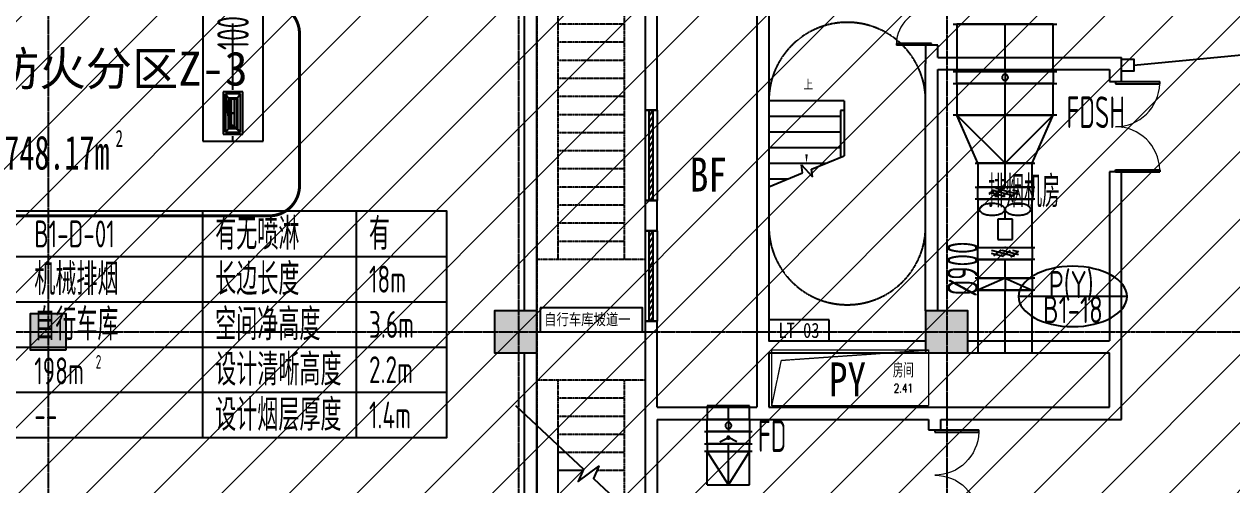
# Model space of a CAD drawing. Extents: x -20827274 to 1300756471, y -549375 to 3431892.
# Drawn here: x -90307 to -70281, y -348796 to -341160 of the extents above; entities that cross this region are included whole.
import ezdxf
from ezdxf.enums import TextEntityAlignment as Align

# ---------------------------------------------------------------- set-up
doc = ezdxf.new("R2010")
doc.units = 0
doc.header["$LTSCALE"] = 10
for name, pattern in [('CENTER2', [1.125, 0.75, -0.125, 0.125, -0.125]), ('DASH', [0.35, 0.25, -0.1]), ('暖附图底图$0$DASH', [0.35, 0.25, -0.1]), ('暖附图底图$0$DOTE', [2.42, 2, -0.2, 0.02, -0.2])]:
    doc.linetypes.add(name, pattern=pattern)
for name, color, linetype in [('1-zs', 3, 'Continuous'), ('1-标注暖通', 4, 'Continuous'), ('DUCT-排烟中心线', 5, 'CENTER2'), ('DUCT-排烟标注', 3, 'Continuous'), ('DUCT-排烟法兰', 4, 'Continuous'), ('DUCT-排烟管', 2, 'Continuous'), ('DUCT-排烟管立管', 2, 'Continuous'), ('DUCT-排烟管端线', 4, 'Continuous'), ('DUCT-排烟管设备', 7, 'Continuous'), ('DUCT-排烟阀门', 7, 'Continuous'), ('DUCT-排风风口', 7, 'Continuous'), ('DUCT-送风中心线', 5, 'CENTER2'), ('DUCT-送风法兰', 2, 'Continuous'), ('DUCT-送风管', 4, 'Continuous'), ('DUCT-送风管端线', 2, 'Continuous'), ('DUCT-送风阀门', 7, 'Continuous'), ('H-PUB_TAB', 7, 'Continuous'), ('H-暖通设备', 181, 'Continuous'), ('Hvac-Hide', 8, 'DASH'), ('PUB_HATCH', 8, 'Continuous'), ('STAIR', 2, 'Continuous'), ('暖附图底图$0$0-绿', 8, 'Continuous'), ('暖附图底图$0$0-蓝', 8, 'Continuous'), ('暖附图底图$0$1-标注暖通', 8, 'Continuous'), ('暖附图底图$0$A-COLUMN', 8, 'Continuous'), ('暖附图底图$0$A-ROOM_NAME', 8, 'Continuous'), ('暖附图底图$0$A-STAIR', 8, 'Continuous'), ('暖附图底图$0$A-WALL', 8, 'Continuous'), ('暖附图底图$0$DIM_SYMB', 8, 'Continuous'), ('暖附图底图$0$DOOR_FIRE', 8, 'Continuous'), ('暖附图底图$0$DOTE', 8, 'Continuous'), ('暖附图底图$0$SPACE', 8, 'Continuous'), ('暖附图底图$0$SRC-03F$0$A-SYMB-NUMB-T', 8, 'Continuous'), ('暖附图底图$0$SRC-03F$0$A-WALL', 8, 'Continuous'), ('暖附图底图$0$STAIR', 8, 'Continuous'), ('暖附图底图$0$WINDOW', 8, 'Continuous'), ('暖附图底图$0$雨棚投影', 8, 'Continuous')]:
    doc.layers.add(name, color=color, linetype=linetype)
doc.layers.add('F-非人防区', color=105, linetype='Continuous', lineweight=15)
doc.layers.add('暖附图底图$0$HOLE', color=8, linetype='Continuous', lineweight=15)
doc.styles.add('8B2_02', font='tssdeng.shx', dxfattribs={"width": 0.6, "bigfont": 'TSSDCHN.shx'})
doc.styles.add('_THVAC_PIPEDN', font='tssdeng.shx', dxfattribs={"width": 0.7, "height": 3.5, "bigfont": 'tssdchn.shx'})
doc.styles.add('暖附图底图$0$8B2_01', font='simhei.ttf', dxfattribs={"width": 0.8})
doc.styles.add('暖附图底图$0$8B2_02', font='tssdeng.shx', dxfattribs={"width": 0.6, "bigfont": 'TSSDCHN.shx'})
doc.styles.add('暖附图底图$0$_TCH_DIM', font='SIMPLEX', dxfattribs={"bigfont": 'GBCBIG'})
doc.styles.add('暖附图底图$0$_TCH_SPACE', font='SIMPLEX', dxfattribs={"height": 5, "bigfont": 'GBCBIG'})
doc.styles.add('暖附图底图$0$SRC-03F$0$ECADI-TXT', font='simplex.shx', dxfattribs={"bigfont": 'hztxt.shx'})
doc.styles.add('暖附图底图$0$黑体', font='simhei.ttf', dxfattribs={"width": 0.65})

# ---------------------------------------------------------------- blocks, each defined once
blk = doc.blocks.new('$风口$00000108')
for p, q in [((-250, 135), (-190, 75)), ((-250, -135), (-250, 135)), ((200, 25), (-190, 25)), ((250, 135), (200, 75)), ((250, 135), (250, -135)), ((-250, -135), (-190, -75)), ((250, -135), (-250, -135)), ((200, -25), (-190, -25)), ((200, -75), (250, -135))]:
    blk.add_line(p, q)
at = {"linetype": 'Continuous'}
blk.add_line((250, 135), (-250, 135), dxfattribs=at)
at = {"lineweight": 40}
for p, q in [((-190, 75), (200, 75)), ((-190, -75), (-190, 75)), ((200, 75), (200, -75)), ((-190, -75), (200, -75))]:
    blk.add_line(p, q, dxfattribs=at)
blk = doc.blocks.new('$轴流风机$00000011')
for p, q in [((-500, 500, 0), (-500, -500, 0)), ((500, 500, 0), (-500, 500, 0)), ((500, -500, 0), (500, 500, 0)), ((-339, 135, 0), (-339, -135, 0)), ((88, 135, 0), (-339, 135, 0)), ((88, -135, 0), (88, 135, 0)), ((88, 0, 0), (288, 0, 0)), ((-339, -135, 0), (88, -135, 0)), ((-500, -500, 0), (500, -500, 0))]:
    blk.add_line(p, q)
for centre, radius, start, end in [((355, 329, 0), 170, 129.1821, 153.0603), ((288, 410, 0), 64.8, 90, 129.1821), ((288, 410, 0), 64.8, 50.8179, 90), ((222, 329, 0), 170, 26.9397, 50.8179), ((633, 238, 0), 465, 168.1126, 180), ((633, 238, 0), 465, 180, 191.8874), ((462, 274, 0), 291, 153.0603, 168.1126), ((115, 274, 0), 291, 11.8874, 26.9397), ((-56, 238, 0), 465, 0, 11.8874), ((-56, 238, 0), 465, 348.1126, 0), ((462, 202, 0), 291, 191.8874, 206.9397), ((355, 148, 0), 170, 206.9397, 230.8179), ((288, 66, 0), 64.8, 230.8179, 270), ((288, 66, 0), 64.8, 270, 309.1821), ((222, 148, 0), 170, 309.1821, 333.0603), ((115, 202, 0), 291, 333.0603, 348.1126), ((633, -238, 0), 465, 168.1126, 180), ((462, -202, 0), 291, 153.0603, 168.1126), ((355, -148, 0), 170, 129.1821, 153.0603), ((288, -66, 0), 64.8, 90, 129.1821), ((288, -66, 0), 64.8, 50.8179, 90), ((222, -148, 0), 170, 26.9397, 50.8179), ((115, -202, 0), 291, 11.8874, 26.9397), ((-56, -238, 0), 465, 0, 11.8874), ((633, -238, 0), 465, 180, 191.8874), ((462, -274, 0), 291, 191.8874, 206.9397), ((355, -329, 0), 170, 206.9397, 230.8179), ((222, -329, 0), 170, 309.1821, 333.0603), ((115, -274, 0), 291, 333.0603, 348.1126), ((-56, -238, 0), 465, 348.1126, 0), ((288, -410, 0), 64.8, 230.8179, 270), ((288, -410, 0), 64.8, 270, 309.1821)]:
    blk.add_arc(centre, radius, start, end)
for p in [(-500, 0, 0), (500, 0, 0)]:
    blk.add_point(p)
blk = doc.blocks.new('暖附图底图$0$自行车坡道')
at = {"layer": '暖附图底图$0$A-STAIR'}
for p, q in [((-72448, -339871), (-67495, -339871)), ((-72119, -340221), (-67495, -340221)), ((-71995, -340353), (-71995, -340221)), ((-71695, -340638), (-71695, -340221))]:
    blk.add_line(p, q, dxfattribs=at)
at = {"layer": '暖附图底图$0$DIM_SYMB'}
blk.add_lwpolyline([(-72776, -339521), (-71718, -340648), (-71513, -340560), (-71768, -340902), (-71564, -340812), (-70507, -341939)], dxfattribs=at)
at = {"layer": '暖附图底图$0$雨棚投影', "linetype": '暖附图底图$0$DASH', "lineweight": -3, "ltscale": 2}
for p, q in [((-96295, -339871), (-72448, -339871)), ((-75195, -341671), (-75195, -339871)), ((-73195, -341671), (-73195, -339871)), ((-80895, -340221), (-75195, -340221)), ((-79095, -341321), (-79095, -340221)), ((-78795, -341321), (-78795, -340221)), ((-78495, -341321), (-78495, -340221)), ((-78195, -341321), (-78195, -340221)), ((-77895, -341321), (-77895, -340221)), ((-77595, -341321), (-77595, -340221)), ((-77295, -341321), (-77295, -340221)), ((-76995, -341321), (-76995, -340221)), ((-76695, -341321), (-76695, -340221)), ((-76395, -341321), (-76395, -340221)), ((-76095, -341321), (-76095, -340221)), ((-75795, -341321), (-75795, -340221)), ((-75495, -341321), (-75495, -340221)), ((-73195, -340221), (-72119, -340221)), ((-72895, -341321), (-72895, -340221)), ((-72595, -341321), (-72595, -340221)), ((-72295, -341321), (-72295, -340221)), ((-71995, -341321), (-71995, -340353)), ((-71695, -341321), (-71695, -340869)), ((-80895, -341321), (-75195, -341321)), ((-73195, -341321), (-71095, -341321)), ((-96295, -341671), (-70759, -341671))]:
    blk.add_line(p, q, dxfattribs=at)
blk = doc.blocks.new('暖附图底图$0$A$C10817FE3')
at = {"layer": '暖附图底图$0$0-蓝', "color": 9, "linetype": '暖附图底图$0$DASH', "ltscale": 3, "const_width": 50}
blk.add_lwpolyline([(-198462, -181827), (-194083, -181827, 0.414214), (-193583, -181327), (-193583, -178808, 0.414214), (-194083, -178308), (-198462, -178308, 0.414214), (-198962, -178808), (-198962, -181327, 0.414214)], format="xyb", close=True, dxfattribs=at)
at = {"layer": '暖附图底图$0$0-绿', "color": 0, "linetype": '暖附图底图$0$DASH', "style": '暖附图底图$0$黑体'}
blk.add_text('防火分区Z-3', height=563.3, dxfattribs=at).set_placement((-198665, -179667))
at = {"layer": '暖附图底图$0$0-绿', "color": 0, "linetype": '暖附图底图$0$DASH', "style": '暖附图底图$0$黑体', "width": 0.65}
for s, height, p in [('2', 282, (-196634, -180684)), ('748.17m', 563.3, (-198477, -181059))]:
    blk.add_text(s, height=height, dxfattribs=at).set_placement(p)
blk = doc.blocks.new('暖附图底图$0$SRC-03F$0$ECADI-TAG-CODE')
at = {"layer": '暖附图底图$0$SRC-03F$0$A-SYMB-NUMB-T', "color": 1}
blk.add_lwpolyline([(3.41, 8.1), (13.41, 8.1), (13.41, 4.6), (3.41, 4.6)], close=True, dxfattribs=at)
at = {"layer": '暖附图底图$0$SRC-03F$0$A-SYMB-NUMB-T', "style": '暖附图底图$0$SRC-03F$0$ECADI-TXT', "width": 0.7}
blk.add_attdef('CODE', text='', height=2.5, dxfattribs=at).set_placement((8.41, 6.35), align=Align.MIDDLE_CENTER)
blk = doc.blocks.new('_FZH')
blk.add_lwpolyline([(-0.5, -0.5), (0.5, -0.5), (0.5, 0.5), (-0.5, 0.5)], close=True)
at = {"layer": 'PUB_HATCH'}
blk.add_solid([(-0.5, -0.5), (0.5, -0.5), (-0.5, 0.5), (0.5, 0.5)], dxfattribs=at)
blk = doc.blocks.new('暖附图底图$0$$DorLib2D$00000002')
for p, q in [((-0.5, 0), (-0.5, 0.4875)), ((-0.475, 0.4875), (-0.5, 0.4875)), ((-0.475, 0), (-0.475, 0.4875)), ((0.475, 0), (0.475, 0.4875)), ((0.475, 0.4875), (0.5, 0.4875)), ((0.5, 0), (0.5, 0.4875)), ((-0.5, 0), (-0.475, 0)), ((0.5, 0), (0.475, 0))]:
    blk.add_line(p, q)
at = {"lineweight": 13}
for centre, start, end in [((-0.4875, 0), 0, 88.53072), ((0.4875, 0), 91.46928, 180)]:
    blk.add_arc(centre, 0.4875, start, end, dxfattribs=at)
blk = doc.blocks.new('暖附图底图$0$$WINLIB2D$00000039')
at = {"color": 0}
for points in [[(-0.5, 0.5), (-0.5, -0.5)], [(0.5, 0.5), (-0.5, 0.5)], [(0.5, -0.5), (0.5, 0.5)], [(-0.5, 0.167), (0.5, 0.167)], [(-0.384, -0.167), (-0.448, 0.167)], [(-0.316, -0.167), (-0.38, 0.167)], [(-0.248, -0.167), (-0.312, 0.167)], [(-0.18, -0.167), (-0.244, 0.167)], [(-0.112, -0.167), (-0.176, 0.167)], [(-0.044, -0.167), (-0.108, 0.167)], [(0.024, -0.167), (-0.04, 0.167)], [(0.092, -0.167), (0.028, 0.167)], [(0.16, -0.167), (0.096, 0.167)], [(0.228, -0.167), (0.164, 0.167)], [(0.296, -0.167), (0.232, 0.167)], [(0.364, -0.167), (0.3, 0.167)], [(0.432, -0.167), (0.368, 0.167)], [(0.5, -0.167), (0.436, 0.167)], [(-0.452, -0.167), (-0.5, 0.084)], [(-0.5, -0.167), (0.5, -0.167)], [(0.5, -0.5), (-0.5, -0.5)]]:
    blk.add_lwpolyline(points, dxfattribs=at)
blk = doc.blocks.new('暖附图底图$0$AFSFCS')
at = {"color": 1}
blk.add_lwpolyline([(-81752.9, -345860.4), (-81752.9, -346260.4), (-80052.9, -346260.4), (-80052.9, -345860.4), (-81752.9, -345860.4)], dxfattribs=at)
at = {"layer": 'STAIR', "color": 9, "linetype": 'DASH'}
for centre, start, end in [((-76658.6, -342430.4), 0, 180), ((-76658.6, -344510.4), 180, 0)]:
    blk.add_arc(centre, 1300, start, end, dxfattribs=at)
at = {"layer": '暖附图底图$0$A-STAIR'}
for p, q in [((-77958.6, -342430.4), (-77958.6, -343857)), ((-76708.6, -342430.4), (-77958.6, -342430.4)), ((-76708.6, -342430.4), (-76708.6, -342590.4)), ((-76768.6, -342590.4), (-76768.6, -343368.4)), ((-76708.6, -342590.4), (-76768.6, -342590.4)), ((-76708.6, -342590.4), (-76708.6, -343343.8)), ((-76708.6, -342590.4), (-76708.6, -343343.8)), ((-76768.6, -342690.4), (-77958.6, -342690.4)), ((-76768.6, -342950.4), (-77958.6, -342950.4)), ((-76768.6, -343210.4), (-77958.6, -343210.4)), ((-77250.5, -343566.3), (-76708.6, -343343.8)), ((-77017, -343470.4), (-77958.6, -343470.4)), ((-77958.6, -343857), (-77398.3, -343626.9)), ((-77398.3, -343626.9), (-77415.5, -343493)), ((-77415.5, -343493), (-77234.4, -343691.9)), ((-77234.4, -343691.9), (-77250.5, -343566.3)), ((-77650.3, -343730.4), (-77958.6, -343730.4))]:
    blk.add_line(p, q, dxfattribs=at)
at = {"layer": '暖附图底图$0$A-WALL'}
for p, q in [((-82008.6, -345910.4), (-82008.6, -337610.4)), ((-81808.6, -345910.4), (-81808.6, -337610.4)), ((-80008.6, -340004.1), (-80008.6, -342585.4)), ((-79808.6, -342585.4), (-79808.6, -340110.4)), ((-78158.6, -340110.4), (-78158.6, -346510.4)), ((-77958.6, -340110.4), (-77958.6, -346410.4)), ((-75158.6, -341510.4), (-75358.6, -341510.4)), ((-75358.6, -341510.4), (-75358.6, -341810.4)), ((-75158.6, -341710.4), (-75158.6, -341510.4)), ((-75358.6, -345910.4), (-75358.6, -341810.4)), ((-75158.6, -341710.4), (-72108.6, -341710.4)), ((-72108.6, -342110.4), (-72108.6, -341710.4)), ((-75158.6, -345910.4), (-75158.6, -341910.4)), ((-75158.6, -341910.4), (-72308.6, -341910.4)), ((-72308.6, -341910.4), (-72308.6, -342110.4)), ((-72308.6, -342110.4), (-72108.6, -342110.4)), ((-80008.6, -342585.4), (-79808.6, -342585.4)), ((-72108.6, -343610.4), (-72308.6, -343610.4)), ((-72308.6, -343610.4), (-72308.6, -346410.4)), ((-72108.6, -346510.4), (-72108.6, -343610.4)), ((-80008.6, -344085.4), (-80008.6, -344585.4)), ((-79808.6, -344085.4), (-80008.6, -344085.4)), ((-79808.6, -344585.4), (-79808.6, -344085.4)), ((-80008.6, -344585.4), (-79808.6, -344585.4)), ((-79808.6, -346085.4), (-80008.6, -346085.4)), ((-80008.6, -346085.4), (-80008.6, -347610.4)), ((-79808.6, -347510.4), (-79808.6, -346085.4)), ((-77958.6, -346410.4), (-75358.6, -346410.4)), ((-74658.6, -346410.4), (-72308.6, -346410.4)), ((-82008.6, -354960.4), (-82008.6, -346610.4)), ((-81808.6, -354960.4), (-81808.6, -346610.4)), ((-78158.6, -346510.4), (-78158.6, -347510.4)), ((-77958.6, -346610.4), (-75358.6, -346610.4)), ((-77958.6, -346610.4), (-77958.6, -347510.4)), ((-74658.6, -346610.4), (-72308.6, -346610.4)), ((-72308.6, -347510.4), (-72308.6, -346610.4)), ((-72108.6, -347710.4), (-72108.6, -346510.4)), ((-80008.6, -347610.4), (-80008.6, -352760.4)), ((-79808.6, -347510.4), (-78158.6, -347510.4)), ((-77958.6, -347510.4), (-75208.6, -347510.4)), ((-75208.6, -347510.4), (-72308.6, -347510.4)), ((-79808.6, -347710.4), (-79808.6, -352560.4)), ((-79808.6, -347710.4), (-77958.6, -347710.4)), ((-77958.6, -347710.4), (-75308.6, -347710.4)), ((-75308.6, -347710.4), (-75308.6, -347885.4)), ((-75108.6, -347885.4), (-75108.6, -347710.4)), ((-75108.6, -347710.4), (-72108.6, -347710.4)), ((-75308.6, -347885.4), (-75108.6, -347885.4))]:
    blk.add_line(p, q, dxfattribs=at)
at = {"layer": '暖附图底图$0$DIM_SYMB'}
blk.add_lwpolyline([(-77333.6, -342300.4, 0, 0, 0), (-77333.6, -343470.4, 0, 40, 0), (-77333.6, -343320.4, 0, 0, 0)], format="xyseb", dxfattribs=at)
at = {"layer": '暖附图底图$0$DOTE', "color": 127, "linetype": '暖附图底图$0$DOTE', "ltscale": 1.5}
for p, q in [((-89908.6, -155629.3), (-89908.6, -385768.2)), ((-82108.6, -155629.3), (-82108.6, -385768.2)), ((-75008.6, -155629.3), (-75008.6, -385768.2))]:
    blk.add_line(p, q, dxfattribs=at)
at = {"layer": '暖附图底图$0$DOTE', "color": 16, "linetype": '暖附图底图$0$DOTE', "ltscale": 1.5}
blk.add_line((-113117.3, -346260.4), (10791.4, -346260.4), dxfattribs=at)
at = {"layer": '暖附图底图$0$HOLE', "linetype": '暖附图底图$0$DASH'}
blk.add_lwpolyline([(-75308.6, -347485.4), (-77908.6, -347485.4), (-77908.6, -346560.4), (-75308.6, -346560.4)], close=True, dxfattribs=at)
blk.add_lwpolyline([(-77908.6, -347485.4), (-77750.2, -346731.3), (-75308.6, -346560.4)], dxfattribs=at)
at = {"layer": '暖附图底图$0$STAIR', "color": 9, "linetype": '暖附图底图$0$DASH'}
for centre, start, end in [((-76658.6, -342430.4), 0, 180), ((-76658.6, -342430.4), 0, 180), ((-76658.6, -344510.4), 180, 0), ((-76658.6, -344510.4), 180, 0)]:
    blk.add_arc(centre, 1300, start, end, dxfattribs=at)
blk.add_blockref('暖附图底图$0$A$C10817FE3', (107841.4, -162510.4))
at = {"xscale": -1, "rotation": 90}
blk.add_blockref('暖附图底图$0$自行车坡道', (-421679.2, -420255.3), dxfattribs=at)
at = {"layer": '暖附图底图$0$A-COLUMN', "rotation": 90}
for p, xscale, yscale, zscale in [((-89908.6, -346260.4), 600, 600, 600), ((-82158.6, -346260.4), 700, 700, 700), ((-75008.6, -346260.4), 700, 700, 700)]:
    blk.add_blockref('_FZH', p, dxfattribs=dict(at, xscale=xscale, yscale=yscale, zscale=zscale))
at = {"layer": '暖附图底图$0$DOOR_FIRE', "zscale": 200, "rotation": 90}
for p, xscale, yscale in [((-75258.6, -340910.4), 1200, 1200), ((-72208.6, -342860.4), -1500, -1500), ((-75208.6, -348635.4), 1500, -1500)]:
    blk.add_blockref('暖附图底图$0$$DorLib2D$00000002', p, dxfattribs=dict(at, xscale=xscale, yscale=yscale))
at = {"layer": '暖附图底图$0$SRC-03F$0$A-WALL'}
ref = blk.add_blockref('暖附图底图$0$SRC-03F$0$ECADI-TAG-CODE', (-76617.8, -346870.4), dxfattribs=dict(at, xscale=-100, yscale=100, zscale=100))
ref.add_attrib('CODE', 'LT-03', dxfattribs={"layer": '暖附图底图$0$SRC-03F$0$A-SYMB-NUMB-T', "height": 250, "style": '暖附图底图$0$8B2_01', "width": 0.8}).set_placement((-77458.6, -346235.4), align=Align.MIDDLE_CENTER)
at = {"layer": '暖附图底图$0$WINDOW', "xscale": -1500, "yscale": -200, "zscale": 200, "rotation": 270}
for p in [(-79908.6, -343335.4), (-79908.6, -345335.4)]:
    blk.add_blockref('暖附图底图$0$$WINLIB2D$00000039', p, dxfattribs=at)
at = {"layer": '暖附图底图$0$A-ROOM_NAME', "color": 1, "style": '暖附图底图$0$8B2_01', "width": 0.8}
for s, height, p in [('BF', 563.29, (-79267.9, -343934.1)), ('自行车库坡道一', 187.76, (-81684.5, -346146.9)), ('PY', 563.29, (-76960.9, -347329.9))]:
    blk.add_text(s, height=height, dxfattribs=at).set_placement(p)
at = {"layer": '暖附图底图$0$A-ROOM_NAME', "style": '暖附图底图$0$8B2_02', "width": 0.6}
blk.add_text('排烟机房', height=525, dxfattribs=at).set_placement((-74326, -344196))
at = {"layer": '暖附图底图$0$DIM_SYMB', "color": 7, "style": '暖附图底图$0$_TCH_DIM'}
blk.add_text('上', height=168.8, dxfattribs=at).set_placement((-77385.7, -342247.9))
at = {"layer": '暖附图底图$0$SPACE', "style": '暖附图底图$0$_TCH_SPACE'}
blk.add_text('房间', height=241.13, dxfattribs=at).set_placement((-75901.7, -347018.2))
at = {"layer": '暖附图底图$0$SPACE', "style": '暖附图底图$0$_TCH_SPACE', "width": 0.705882}
blk.add_text('2.41', height=148.75, dxfattribs=at).set_placement((-75886.3, -347267.6))
blk = doc.blocks.new('暖附图底图')
at = {"layer": '暖附图底图$0$1-标注暖通', "linetype": '暖附图底图$0$DASH'}
blk.add_blockref('暖附图底图$0$AFSFCS', (500000, 0), dxfattribs=at)

msp = doc.modelspace()

# ---------------------------------------------------------------- hatches: boundary and pattern name
at = {"layer": 'F-非人防区'}
h = msp.add_hatch(dxfattribs=at)
h.set_pattern_fill('ANSI31', color=8, scale=500)
h.set_pattern_definition([(45, (-67108.6, 126739.6), (-561.266, 561.266), [])])
edge = h.paths.add_edge_path()
edge.add_line((26041.4, -160910.4), (26041.4, -174910.4))
edge.add_line((26041.4, -174910.4), (44466.4, -174910.4))
edge.add_line((44466.4, -174910.4), (44466.4, -230535.4))
edge.add_line((44466.4, -230535.4), (29591.4, -230535.4))
edge.add_line((29591.4, -230535.4), (29591.4, -228585.4))
edge.add_line((29591.4, -228585.4), (32466.4, -228585.4))
edge.add_line((32466.4, -228585.4), (32466.4, -223185.4))
edge.add_line((32466.4, -223185.4), (6116.4, -223185.4))
edge.add_line((6116.4, -223185.4), (6116.4, -236210.4))
edge.add_line((6116.4, -236210.4), (5916.4, -236210.4))
edge.add_line((5916.4, -236210.4), (5921.1, -289912.2))
edge.add_line((5921.1, -289912.2), (35191.4, -289912.2))
edge.add_line((35191.4, -289912.2), (35191.4, -296310.4))
edge.add_line((35191.4, -296310.4), (35041.4, -296310.4))
edge.add_line((35041.4, -296310.4), (35041.4, -296910.4))
edge.add_line((35041.4, -296910.4), (35641.4, -296910.4))
edge.add_line((35641.4, -296910.4), (44736.4, -305099.6))
edge.add_line((44736.4, -305099.6), (22456.5, -329844))
edge.add_line((22456.5, -329844), (22456.5, -340006.4))
edge.add_line((22456.5, -340006.4), (-13248.1, -379660.4))
edge.add_line((-13248.1, -379660.4), (-90108.6, -379660.4))
edge.add_line((-90108.6, -379660.4), (-90108.6, -373660.4))
edge.add_line((-90108.6, -373660.4), (-91358.6, -373660.4))
edge.add_arc((-91358.6, -361660.4), 12000, 180, 270, ccw=False)
edge.add_line((-103358.6, -361660.4), (-103358.6, -333450.4))
edge.add_line((-103358.6, -333450.4), (-95358.6, -333436.6))
edge.add_line((-95358.6, -333436.6), (-95358.6, -160610.4))
edge.add_line((-95358.6, -160610.4), (-86333.4, -160610.4))
edge.add_line((-86333.4, -160610.4), (-86333.6, -149790))
edge.add_line((-86333.6, -149790), (-73433.4, -149790))
edge.add_line((-73433.4, -149790), (-73433.4, -160610.4))
edge.add_line((-73433.4, -160610.4), (26041.4, -160910.4))

# ---------------------------------------------------------------- linework, layer by layer
at = {"layer": '1-标注暖通'}
msp.add_line((-71908.6, -341841.3), (-69828.8, -341640.6, 2000), dxfattribs=at)
msp.add_lwpolyline([(-72108.6, -341741.3), (-71908.6, -341741.3), (-71908.6, -341941.3), (-72108.6, -341941.3)], close=True, dxfattribs=at)
at = {"layer": 'DUCT-排烟中心线'}
for p, q in [((-86844.3, -342250.2), (-86844.3, -341147.9)), ((-74041.8, -341942.5), (-74041.8, -341160.4)), ((-74041.8, -342666.1), (-74041.8, -342142.9)), ((-74041.8, -343466.3), (-74041.8, -342666.3)), ((-86844.3, -343101.7), (-86844.3, -343015.2)), ((-74041.8, -343859.8), (-74041.8, -343466.5)), ((-74041.8, -343860), (-74041.8, -343860.2)), ((-74041.8, -345060.8), (-74041.8, -345060.6)), ((-74041.8, -345368.8), (-74041.8, -345061)), ((-74041.8, -345369), (-74041.8, -345569)), ((-74041.8, -346610.4), (-74041.8, -345569.2))]:
    msp.add_line(p, q, dxfattribs=at)
at = {"layer": 'DUCT-排烟法兰'}
for p, q in [((-74901.8, -341160.3), (-73181.8, -341160.3)), ((-74901.8, -341942.6), (-73181.8, -341942.6)), ((-74901.8, -342142.8), (-73181.8, -342142.8)), ((-86681.8, -342280.2), (-87006.8, -342280.2)), ((-87006.8, -342280.2), (-87006.8, -342985.2)), ((-86681.8, -342280.2), (-87006.8, -342280.2)), ((-87006.8, -342280.2), (-87006.8, -342985.2)), ((-86681.8, -342985.2), (-86681.8, -342280.2)), ((-86681.8, -342985.2), (-86681.8, -342280.2)), ((-73181.8, -342666.2), (-74901.8, -342666.2)), ((-87006.8, -342985.2), (-86681.8, -342985.2)), ((-87006.8, -342985.2), (-86681.8, -342985.2)), ((-74536.8, -343466.4), (-73546.8, -343466.4)), ((-74536.8, -343859.9), (-73546.8, -343859.9)), ((-73546.8, -344060.3), (-74536.8, -344060.3)), ((-74536.8, -344860.5), (-73546.8, -344860.5)), ((-73546.8, -345060.9), (-74536.8, -345060.9)), ((-73546.8, -345368.9), (-74536.8, -345368.9)), ((-73546.8, -345569.1), (-74536.8, -345569.1))]:
    msp.add_line(p, q, dxfattribs=at)
at = {"layer": 'DUCT-排烟法兰', "color": 18, "true_color": 0x000000}
for p in [(-74041.8, -341160.4, 2000), (-74041.8, -341942.5, 2000), (-74041.8, -341942.7, 2000), (-74041.8, -342142.7, 2000), (-74041.8, -342142.9, 2000), (-86844.3, -342632.7, -0.1), (-86844.3, -342632.7, 0.1), (-86844.3, -342632.7, 1334.8), (-86844.3, -342632.7, 1335), (-86844.3, -342632.7, 2300.2), (-86844.3, -342632.7, 2300), (-74041.8, -342666.1, 2000), (-74041.8, -342666.3, 2000), (-74041.8, -343466.3, 2000), (-74041.8, -343466.5, 2000), (-74041.8, -343859.8, 2000), (-74041.8, -343860, 2000), (-74041.8, -344060.2, 2000), (-74041.8, -344060.4, 2000), (-74041.8, -344860.4, 2000), (-74041.8, -344860.6, 2000), (-74041.8, -345060.8, 2000), (-74041.8, -345061, 2000), (-74041.8, -345368.8, 2000), (-74041.8, -345369, 2000), (-74041.8, -345569, 2000), (-74041.8, -345569.2, 2000)]:
    msp.add_point(p, dxfattribs=at)
at = {"layer": 'DUCT-排烟管'}
for p, q in [((-87344.3, -337875.9), (-87344.3, -343101.7)), ((-86344.3, -343101.7), (-86344.3, -337875.9)), ((-73241.8, -341160.4), (-74841.8, -341160.4)), ((-74841.8, -341160.4), (-74841.8, -341942.5)), ((-73241.8, -341942.5), (-73241.8, -341160.4)), ((-74841.8, -341942.5), (-73241.8, -341942.5)), ((-74841.8, -342142.7), (-74841.8, -341942.7)), ((-73241.8, -341942.7), (-73241.8, -342142.7)), ((-73241.8, -342142.9), (-74841.8, -342142.9)), ((-74841.8, -342142.9), (-74841.8, -342666.1)), ((-73241.8, -342666.1), (-73241.8, -342142.9)), ((-74841.8, -342666.1), (-73241.8, -342666.1)), ((-74491.8, -343466.3), (-74841.8, -342666.3)), ((-74041.8, -343466.3), (-74841.8, -342666.3)), ((-74041.8, -343466.3), (-73241.8, -342666.3)), ((-73591.8, -343466.3), (-73241.8, -342666.3)), ((-87344.3, -343101.7), (-86344.3, -343101.7)), ((-73591.8, -343466.5), (-74491.8, -343466.5)), ((-74491.8, -343466.5), (-74491.8, -343859.8)), ((-73591.8, -343859.8), (-73591.8, -343466.5)), ((-74491.8, -343859.8), (-73591.8, -343859.8)), ((-74491.8, -343860), (-74491.8, -343860.2)), ((-74491.8, -344060.2), (-74491.8, -343860.2)), ((-73591.8, -343860), (-73591.8, -343860.2)), ((-73591.8, -343860.2), (-73591.8, -344060.2)), ((-74491.8, -345060.6), (-74491.8, -344860.6)), ((-73591.8, -344860.6), (-73591.8, -345060.6)), ((-74491.8, -345060.8), (-74491.8, -345060.6)), ((-73591.8, -345061), (-74491.8, -345061)), ((-74491.8, -345061), (-74491.8, -345368.8)), ((-73591.8, -345060.8), (-73591.8, -345060.6)), ((-73591.8, -345368.8), (-73591.8, -345061)), ((-74491.8, -345368.8), (-73591.8, -345368.8)), ((-74491.8, -345369), (-74491.8, -345569)), ((-74041.8, -345369), (-74491.8, -345569)), ((-74041.8, -345369), (-73591.8, -345569)), ((-73591.8, -345369), (-73591.8, -345569)), ((-73591.8, -345569.2), (-74491.8, -345569.2)), ((-74491.8, -345569.2), (-74491.8, -346610.4)), ((-73591.8, -346610.4), (-73591.8, -345569.2)), ((-74491.8, -346610.4), (-73591.8, -346610.4))]:
    msp.add_line(p, q, dxfattribs=at)
at = {"layer": 'DUCT-排烟管', "color": 18, "true_color": 0x000000}
for p in [(-74041.8, -342666.3, 2000), (-74041.8, -343466.3, 2000), (-74041.8, -343860, 2000), (-74041.8, -343860.2, 2000), (-74041.8, -345060.6, 2000), (-74041.8, -345060.8, 2000), (-74041.8, -345369, 2000), (-74041.8, -345569, 2000)]:
    msp.add_point(p, dxfattribs=at)
at = {"layer": 'DUCT-排烟管立管'}
for p, q in [((-86719.3, -342317.7), (-86969.3, -342317.7)), ((-86969.3, -342317.7), (-86969.3, -342947.7)), ((-86719.3, -342947.7), (-86719.3, -342317.7)), ((-86969.3, -342947.7), (-86719.3, -342947.7))]:
    msp.add_line(p, q, dxfattribs=at)
at = {"layer": 'DUCT-排烟管端线'}
for p, q in [((-73241.8, -341942.7), (-74841.8, -341942.7)), ((-73241.8, -342142.7), (-74841.8, -342142.7)), ((-86906.8, -342790.2), (-86969.3, -342317.7)), ((-86719.3, -342947.7), (-86906.8, -342790.2)), ((-73241.8, -342666.3), (-74841.8, -342666.3)), ((-74491.8, -343466.3), (-73591.8, -343466.3)), ((-73591.8, -343860), (-74491.8, -343860)), ((-74491.8, -343860.2), (-73591.8, -343860.2)), ((-74491.8, -343860.2), (-73591.8, -343860.2)), ((-74491.8, -344060.2), (-73591.8, -344060.2)), ((-74491.8, -344860.6), (-73591.8, -344860.6)), ((-73591.8, -345060.6), (-74491.8, -345060.6)), ((-74491.8, -345060.6), (-73591.8, -345060.6)), ((-74491.8, -345060.8), (-73591.8, -345060.8)), ((-73591.8, -345369), (-74491.8, -345369)), ((-74491.8, -345569), (-73591.8, -345569))]:
    msp.add_line(p, q, dxfattribs=at)
at = {"layer": 'DUCT-排烟阀门'}
for p, q in [((-74090.9, -342033.3), (-74091.7, -342039.5)), ((-74091.7, -342039.5), (-74091.7, -342045.8)), ((-74091.7, -342045.8), (-74090.9, -342052)), ((-74089.4, -342027.2), (-74090.9, -342033.3)), ((-74090.9, -342052), (-74089.4, -342058.1)), ((-74087, -342021.4), (-74089.4, -342027.2)), ((-74084, -342015.9), (-74087, -342021.4)), ((-74080.3, -342010.8), (-74084, -342015.9)), ((-74076, -342006.2), (-74080.3, -342010.8)), ((-74071.2, -342002.2), (-74076, -342006.2)), ((-74065.9, -341998.9), (-74071.2, -342002.2)), ((-74060.2, -341996.2), (-74065.9, -341998.9)), ((-74054.2, -341994.2), (-74060.2, -341996.2)), ((-74048.1, -341993.1), (-74054.2, -341994.2)), ((-74041.8, -341992.7), (-74048.1, -341993.1)), ((-74041.8, -341955.2), (-74041.8, -342130.2)), ((-74035.5, -341993.1), (-74041.8, -341992.7)), ((-74029.4, -341994.2), (-74035.5, -341993.1)), ((-74023.4, -341996.2), (-74029.4, -341994.2)), ((-74017.7, -341998.9), (-74023.4, -341996.2)), ((-74012.4, -342002.2), (-74017.7, -341998.9)), ((-74007.6, -342006.2), (-74012.4, -342002.2)), ((-74003.3, -342010.8), (-74007.6, -342006.2)), ((-73999.6, -342015.9), (-74003.3, -342010.8)), ((-73996.6, -342021.4), (-73999.6, -342015.9)), ((-73994.3, -342027.2), (-73996.6, -342021.4)), ((-73992.7, -342033.3), (-73994.3, -342027.2)), ((-73994.3, -342058.1), (-73992.7, -342052)), ((-73991.9, -342039.5), (-73992.7, -342033.3)), ((-73992.7, -342052), (-73991.9, -342045.8)), ((-73991.9, -342045.8), (-73991.9, -342039.5)), ((-74089.4, -342058.1), (-74087, -342064)), ((-74087, -342064), (-74084, -342069.5)), ((-74084, -342069.5), (-74080.3, -342074.5)), ((-74080.3, -342074.5), (-74076, -342079.1)), ((-74076, -342079.1), (-74071.2, -342083.1)), ((-74071.2, -342083.1), (-74065.9, -342086.5)), ((-74065.9, -342086.5), (-74060.2, -342089.2)), ((-74060.2, -342089.2), (-74054.2, -342091.1)), ((-74054.2, -342091.1), (-74048.1, -342092.3)), ((-74048.1, -342092.3), (-74041.8, -342092.7)), ((-74041.8, -342092.7), (-74035.5, -342092.3)), ((-74035.5, -342092.3), (-74029.4, -342091.1)), ((-74029.4, -342091.1), (-74023.4, -342089.2)), ((-74023.4, -342089.2), (-74017.7, -342086.5)), ((-74017.7, -342086.5), (-74012.4, -342083.1)), ((-74012.4, -342083.1), (-74007.6, -342079.1)), ((-74007.6, -342079.1), (-74003.3, -342074.5)), ((-74003.3, -342074.5), (-73999.6, -342069.5)), ((-73999.6, -342069.5), (-73996.6, -342064)), ((-73996.6, -342064), (-73994.3, -342058.1)), ((-73885.2, -344010.2), (-74266.8, -343912.3)), ((-74065.2, -344010.2), (-74266.8, -343958.5)), ((-74103.9, -343902.1), (-74233.8, -344002.1)), ((-73816.8, -343981.6), (-74094.9, -343910.2)), ((-73958.2, -343910.2), (-74088.1, -344010.2)), ((-73820.4, -343921.8), (-73950.3, -344021.8)), ((-73816.8, -343935.4), (-73914.9, -343910.2)), ((-73885.2, -345010.6), (-74266.8, -344912.7)), ((-74065.2, -345010.6), (-74266.8, -344958.9)), ((-74103.9, -344902.5), (-74233.8, -345002.5)), ((-73816.8, -344982), (-74094.9, -344910.6)), ((-73958.2, -344910.6), (-74088.1, -345010.6)), ((-73820.4, -344922.2), (-73950.3, -345022.2)), ((-73816.8, -344935.8), (-73914.9, -344910.6))]:
    msp.add_line(p, q, dxfattribs=at)
at = {"layer": 'DUCT-送风中心线'}
for p, q in [((-78629.5, -347713.2), (-78629.5, -347485.4)), ((-78629.5, -348245.4), (-78629.5, -348113.8)), ((-78629.5, -348795.6), (-78629.5, -348245.6))]:
    msp.add_line(p, q, dxfattribs=at)
at = {"layer": 'DUCT-送风法兰'}
for p, q in [((-79024.5, -347713.3), (-78234.5, -347713.3)), ((-79024.5, -347913.5), (-78234.5, -347913.5)), ((-79024.5, -348113.7), (-78234.5, -348113.7)), ((-78234.5, -348245.5), (-79024.5, -348245.5))]:
    msp.add_line(p, q, dxfattribs=at)
at = {"layer": 'DUCT-送风法兰', "color": 18, "true_color": 0x000000}
for p in [(-78629.5, -347713.2, 2000), (-78629.5, -347713.4, 2000), (-78629.5, -347913.4, 2000), (-78629.5, -347913.6, 2000), (-78629.5, -348113.6, 2000), (-78629.5, -348113.8, 2000), (-78629.5, -348245.4, 2000), (-78629.5, -348245.6, 2000), (-78629.5, -348795.6, 2000)]:
    msp.add_point(p, dxfattribs=at)
at = {"layer": 'DUCT-送风管'}
for p, q in [((-78279.5, -347485.4), (-78979.5, -347485.4)), ((-78979.5, -347485.4), (-78979.5, -347713.2)), ((-78279.5, -347713.2), (-78279.5, -347485.4)), ((-78979.5, -347713.2), (-78279.5, -347713.2)), ((-78979.5, -347913.4), (-78979.5, -347713.4)), ((-78279.5, -347713.4), (-78279.5, -347913.4)), ((-78979.5, -348113.6), (-78979.5, -347913.6)), ((-78279.5, -347913.6), (-78279.5, -348113.6)), ((-78279.5, -348113.8), (-78979.5, -348113.8)), ((-78979.5, -348113.8), (-78979.5, -348245.4)), ((-78979.5, -348245.4), (-78279.5, -348245.4)), ((-78979.5, -348795.6), (-78979.5, -348245.6)), ((-78629.5, -348795.6), (-78979.5, -348245.6)), ((-78629.5, -348795.6), (-78279.5, -348245.6)), ((-78279.5, -348245.4), (-78279.5, -348113.8)), ((-78279.5, -348795.6), (-78279.5, -348245.6))]:
    msp.add_line(p, q, dxfattribs=at)
at = {"layer": 'DUCT-送风管', "color": 18, "true_color": 0x000000}
for p in [(-78629.5, -348245.6, 2000), (-78629.5, -348795.6, 2000)]:
    msp.add_point(p, dxfattribs=at)
at = {"layer": 'DUCT-送风管端线'}
for p, q in [((-78279.5, -347713.4), (-78979.5, -347713.4)), ((-78279.5, -347913.4), (-78979.5, -347913.4)), ((-78279.5, -347913.6), (-78979.5, -347913.6)), ((-78279.5, -348113.6), (-78979.5, -348113.6)), ((-78279.5, -348245.6), (-78979.5, -348245.6)), ((-78979.5, -348795.6), (-78279.5, -348795.6))]:
    msp.add_line(p, q, dxfattribs=at)
at = {"layer": 'DUCT-送风阀门'}
for p, q in [((-78678.6, -347804), (-78679.4, -347810.2)), ((-78679.4, -347810.2), (-78679.4, -347816.5)), ((-78679.4, -347816.5), (-78678.6, -347822.7)), ((-78677, -347797.9), (-78678.6, -347804)), ((-78678.6, -347822.7), (-78677, -347828.8)), ((-78674.7, -347792.1), (-78677, -347797.9)), ((-78677, -347828.8), (-78674.7, -347834.7)), ((-78671.7, -347786.6), (-78674.7, -347792.1)), ((-78674.7, -347834.7), (-78671.7, -347840.2)), ((-78668, -347781.5), (-78671.7, -347786.6)), ((-78671.7, -347840.2), (-78668, -347845.2)), ((-78663.7, -347776.9), (-78668, -347781.5)), ((-78668, -347845.2), (-78663.7, -347849.8)), ((-78658.9, -347772.9), (-78663.7, -347776.9)), ((-78663.7, -347849.8), (-78658.9, -347853.8)), ((-78653.5, -347769.6), (-78658.9, -347772.9)), ((-78658.9, -347853.8), (-78653.5, -347857.2)), ((-78647.9, -347766.9), (-78653.5, -347769.6)), ((-78653.5, -347857.2), (-78647.9, -347859.9)), ((-78641.9, -347764.9), (-78647.9, -347766.9)), ((-78647.9, -347859.9), (-78641.9, -347861.8)), ((-78635.7, -347763.8), (-78641.9, -347764.9)), ((-78629.5, -347763.4), (-78635.7, -347763.8)), ((-78629.5, -347725.9), (-78629.5, -347900.9)), ((-78623.2, -347763.8), (-78629.5, -347763.4)), ((-78617, -347764.9), (-78623.2, -347763.8)), ((-78611.1, -347766.9), (-78617, -347764.9)), ((-78617, -347861.8), (-78611.1, -347859.9)), ((-78605.4, -347769.6), (-78611.1, -347766.9)), ((-78611.1, -347859.9), (-78605.4, -347857.2)), ((-78600.1, -347772.9), (-78605.4, -347769.6)), ((-78605.4, -347857.2), (-78600.1, -347853.8)), ((-78595.2, -347776.9), (-78600.1, -347772.9)), ((-78600.1, -347853.8), (-78595.2, -347849.8)), ((-78590.9, -347781.5), (-78595.2, -347776.9)), ((-78595.2, -347849.8), (-78590.9, -347845.2)), ((-78587.2, -347786.6), (-78590.9, -347781.5)), ((-78590.9, -347845.2), (-78587.2, -347840.2)), ((-78584.2, -347792.1), (-78587.2, -347786.6)), ((-78587.2, -347840.2), (-78584.2, -347834.7)), ((-78581.9, -347797.9), (-78584.2, -347792.1)), ((-78584.2, -347834.7), (-78581.9, -347828.8)), ((-78580.3, -347804), (-78581.9, -347797.9)), ((-78581.9, -347828.8), (-78580.3, -347822.7)), ((-78579.6, -347810.2), (-78580.3, -347804)), ((-78580.3, -347822.7), (-78579.6, -347816.5)), ((-78579.6, -347816.5), (-78579.6, -347810.2)), ((-78769.5, -348083.6), (-78629.5, -348013.6)), ((-78650.8, -348007.5), (-78651.5, -348011.5)), ((-78651.5, -348011.5), (-78651.5, -348015.6)), ((-78651.5, -348015.6), (-78650.8, -348019.6)), ((-78649.3, -348003.7), (-78650.8, -348007.5)), ((-78650.8, -348019.6), (-78649.3, -348023.4)), ((-78647.1, -348000.2), (-78649.3, -348003.7)), ((-78649.3, -348023.4), (-78647.1, -348026.9)), ((-78644.4, -347997.2), (-78647.1, -348000.2)), ((-78647.1, -348026.9), (-78644.4, -348029.9)), ((-78644.3, -348011.4), (-78644.5, -348014.3)), ((-78644.5, -348014.3), (-78644, -348017.1)), ((-78641.1, -347994.7), (-78644.4, -347997.2)), ((-78644.4, -348029.9), (-78641.1, -348032.4)), ((-78643.6, -348008.7), (-78644.3, -348011.4)), ((-78644, -348017.1), (-78643.1, -348019.8)), ((-78642.5, -348006.1), (-78643.6, -348008.7)), ((-78643.1, -348019.8), (-78641.7, -348022.3)), ((-78640.8, -348003.7), (-78642.5, -348006.1)), ((-78641.9, -347861.8), (-78635.7, -347863)), ((-78641.7, -348022.3), (-78639.8, -348024.4)), ((-78637.5, -347992.9), (-78641.1, -347994.7)), ((-78641.1, -348032.4), (-78637.5, -348034.2)), ((-78638.7, -348001.8), (-78640.8, -348003.7)), ((-78640, -348011.5), (-78640.2, -348013.6)), ((-78640.2, -348013.6), (-78640, -348015.7)), ((-78639.4, -348009.5), (-78640, -348011.5)), ((-78640, -348015.7), (-78639.4, -348017.7)), ((-78639.8, -348024.4), (-78637.6, -348026.2)), ((-78638.4, -348007.6), (-78639.4, -348009.5)), ((-78639.4, -348017.7), (-78638.4, -348019.5)), ((-78636.3, -348000.2), (-78638.7, -348001.8)), ((-78637.1, -348006), (-78638.4, -348007.6)), ((-78638.4, -348019.5), (-78637.1, -348021.2)), ((-78637.6, -348026.2), (-78635, -348027.5)), ((-78633.5, -347991.8), (-78637.5, -347992.9)), ((-78637.5, -348034.2), (-78633.5, -348035.3)), ((-78635.4, -348004.6), (-78637.1, -348006)), ((-78637.1, -348021.2), (-78635.4, -348022.5)), ((-78633.7, -347999.2), (-78636.3, -348000.2)), ((-78635.7, -347863), (-78629.5, -347863.4)), ((-78633.6, -348003.7), (-78635.4, -348004.6)), ((-78635.4, -348022.5), (-78633.6, -348023.5)), ((-78635, -348027.5), (-78632.3, -348028.3)), ((-78630.9, -347998.6), (-78633.7, -347999.2)), ((-78631.6, -348003), (-78633.6, -348003.7)), ((-78633.6, -348023.5), (-78631.6, -348024.1)), ((-78629.5, -347991.4), (-78633.5, -347991.8)), ((-78633.5, -348035.3), (-78629.5, -348035.7)), ((-78632.3, -348028.3), (-78629.5, -348028.6)), ((-78629.5, -348002.8), (-78631.6, -348003)), ((-78631.6, -348024.1), (-78629.5, -348024.3)), ((-78628, -347998.6), (-78630.9, -347998.6)), ((-78629.5, -347863.4), (-78623.2, -347863)), ((-78625.4, -347991.8), (-78629.5, -347991.4)), ((-78627.4, -348003), (-78629.5, -348002.8)), ((-78489.5, -348083.6), (-78629.5, -348013.6)), ((-78629.5, -348024.3), (-78627.4, -348024.1)), ((-78629.5, -348028.6), (-78626.6, -348028.3)), ((-78629.5, -348035.7), (-78625.4, -348035.3)), ((-78625.2, -347999.2), (-78628, -347998.6)), ((-78625.4, -348003.7), (-78627.4, -348003)), ((-78627.4, -348024.1), (-78625.4, -348023.5)), ((-78626.6, -348028.3), (-78623.9, -348027.5)), ((-78621.5, -347992.9), (-78625.4, -347991.8)), ((-78623.5, -348004.6), (-78625.4, -348003.7)), ((-78625.4, -348023.5), (-78623.5, -348022.5)), ((-78625.4, -348035.3), (-78621.5, -348034.2)), ((-78622.6, -348000.2), (-78625.2, -347999.2)), ((-78623.9, -348027.5), (-78621.3, -348026.2)), ((-78621.9, -348006), (-78623.5, -348004.6)), ((-78623.5, -348022.5), (-78621.9, -348021.2)), ((-78623.2, -347863), (-78617, -347861.8)), ((-78620.2, -348001.8), (-78622.6, -348000.2)), ((-78620.5, -348007.6), (-78621.9, -348006)), ((-78621.9, -348021.2), (-78620.5, -348019.5)), ((-78617.8, -347994.7), (-78621.5, -347992.9)), ((-78621.5, -348034.2), (-78617.8, -348032.4)), ((-78621.3, -348026.2), (-78619.1, -348024.4)), ((-78619.5, -348009.5), (-78620.5, -348007.6)), ((-78620.5, -348019.5), (-78619.5, -348017.7)), ((-78618.1, -348003.7), (-78620.2, -348001.8)), ((-78618.9, -348011.5), (-78619.5, -348009.5)), ((-78619.5, -348017.7), (-78618.9, -348015.7)), ((-78619.1, -348024.4), (-78617.2, -348022.3)), ((-78618.7, -348013.6), (-78618.9, -348011.5)), ((-78618.9, -348015.7), (-78618.7, -348013.6)), ((-78616.5, -348006.1), (-78618.1, -348003.7)), ((-78614.5, -347997.2), (-78617.8, -347994.7)), ((-78617.8, -348032.4), (-78614.5, -348029.9)), ((-78617.2, -348022.3), (-78615.8, -348019.8)), ((-78615.3, -348008.7), (-78616.5, -348006.1)), ((-78615.8, -348019.8), (-78614.9, -348017.1)), ((-78614.6, -348011.4), (-78615.3, -348008.7)), ((-78614.9, -348017.1), (-78614.5, -348014.3)), ((-78614.5, -348014.3), (-78614.6, -348011.4)), ((-78611.8, -348000.2), (-78614.5, -347997.2)), ((-78614.5, -348029.9), (-78611.8, -348026.9)), ((-78609.6, -348003.7), (-78611.8, -348000.2)), ((-78611.8, -348026.9), (-78609.6, -348023.4)), ((-78608.1, -348007.5), (-78609.6, -348003.7)), ((-78609.6, -348023.4), (-78608.1, -348019.6)), ((-78607.4, -348011.5), (-78608.1, -348007.5)), ((-78608.1, -348019.6), (-78607.4, -348015.6)), ((-78607.4, -348015.6), (-78607.4, -348011.5))]:
    msp.add_line(p, q, dxfattribs=at)
at = {"layer": 'H-PUB_TAB'}
msp.add_lwpolyline([(-92899.5, -348012.3), (-83299.5, -348012.3), (-83299.5, -344262.3), (-92899.5, -344262.3)], close=True, dxfattribs=at)
for points in [[(-87349.5, -344262.3), (-87349.5, -348012.3)], [(-84799.5, -344262.3), (-84799.5, -348012.3)], [(-92899.5, -345012.3), (-83299.5, -345012.3)], [(-92899.5, -345762.3), (-83299.5, -345762.3)], [(-92899.5, -346512.3), (-83299.5, -346512.3)], [(-92899.5, -347262.3), (-83299.5, -347262.3)]]:
    msp.add_lwpolyline(points, dxfattribs=at)
at = {"layer": 'H-暖通设备', "linetype": 'Continuous'}
msp.add_line((-72018.8, -345673.5), (-73818.8, -345673.5), dxfattribs=at)
at = {"layer": 'H-暖通设备', "linetype": 'Continuous', "extrusion": (0, 0, -1)}
msp.add_ellipse((-72918.8, -345673.5), major_axis=(-900, 0), ratio=0.5555556, dxfattribs=at)
at = {"layer": 'Hvac-Hide'}
for p, q in [((-86681.8, -342280.2), (-87006.8, -342280.2)), ((-87006.8, -342280.2), (-87006.8, -342985.2)), ((-86719.3, -342317.7), (-86969.3, -342317.7)), ((-86969.3, -342317.7), (-86969.3, -342947.7)), ((-86906.8, -342790.2), (-86969.3, -342317.7)), ((-86719.3, -342947.7), (-86719.3, -342317.7)), ((-86681.8, -342985.2), (-86681.8, -342280.2)), ((-86719.3, -342947.7), (-86906.8, -342790.2)), ((-87006.8, -342985.2), (-86681.8, -342985.2)), ((-86969.3, -342947.7), (-86719.3, -342947.7))]:
    msp.add_line(p, q, dxfattribs=at)

# ---------------------------------------------------------------- block references
at = {"layer": '1-zs'}
msp.add_blockref('暖附图底图', (-500000, 0), dxfattribs=at)
at = {"layer": 'DUCT-排烟管设备', "xscale": 0.8, "yscale": 0.9, "zscale": 900, "rotation": 90}
msp.add_blockref('$轴流风机$00000011', (-74041.8, -344460.4, 2000), dxfattribs=at)
at = {"layer": 'DUCT-排风风口', "xscale": 1.26, "yscale": -0.9259259259259259, "rotation": 270}
msp.add_blockref('$风口$00000108', (-86844.3, -342632.7, 2600), dxfattribs=at)

# ---------------------------------------------------------------- texts
at = {"layer": '1-标注暖通', "style": '8B2_02', "width": 0.6}
for s, p in [('FDSH', (-73024.3, -342882.3, -2000)), ('FD', (-78141.3, -348249.7))]:
    msp.add_text(s, height=525, dxfattribs=at).set_placement(p)
at = {"layer": 'DUCT-排烟标注', "style": '8B2_02', "width": 0.6}
for s, p in [('1000', (-86581.8, -341587.3, 2000)), ('%%C900', (-74482, -345657.1, 2000))]:
    msp.add_text(s, height=525, rotation=90, dxfattribs=at).set_placement(p)
at = {"layer": 'H-PUB_TAB', "style": '_THVAC_PIPEDN'}
for s, height, width, p in [('B1-D-01', 446.25, 0.658824, (-90139.5, -344860.4)), ('有无喷淋', 525, 0.7, (-87139.5, -344899.8)), ('有', 525, 0.7, (-84589.5, -344899.8)), ('机械排烟', 525, 0.7, (-90139.5, -345649.8)), ('长边长度', 525, 0.7, (-87139.5, -345649.8)), ('18m', 446.25, 0.658824, (-84589.5, -345610.4)), ('自行车库', 525, 0.7, (-90139.5, -346399.8)), ('空间净高度', 525, 0.7, (-87139.5, -346399.8)), ('3.6m', 446.25, 0.658824, (-84589.5, -346360.4)), ('2', 223.1, 0.658824, (-89121.8, -346867.6)), ('设计清晰高度', 525, 0.7, (-87139.5, -347149.8)), ('198m', 446.25, 0.658824, (-90139.5, -347130.1)), ('2.2m', 446.25, 0.658824, (-84589.5, -347110.4)), ('设计烟层厚度', 525, 0.7, (-87139.5, -347899.8)), ('1.4m', 446.25, 0.658824, (-84589.5, -347860.4)), ('--', 446.25, 0.658824, (-90139.5, -347860.4))]:
    msp.add_text(s, height=height, dxfattribs=dict(at, width=width)).set_placement(p)
at = {"layer": 'H-暖通设备', "linetype": 'Continuous', "style": '8B2_02', "width": 0.7}
for s, p in [('P(Y)', (-73315.6, -345701.4)), ('B1-18', (-73408.9, -346115.9))]:
    msp.add_text(s, height=450, dxfattribs=at).set_placement(p)

doc.saveas('drawing.dxf')
